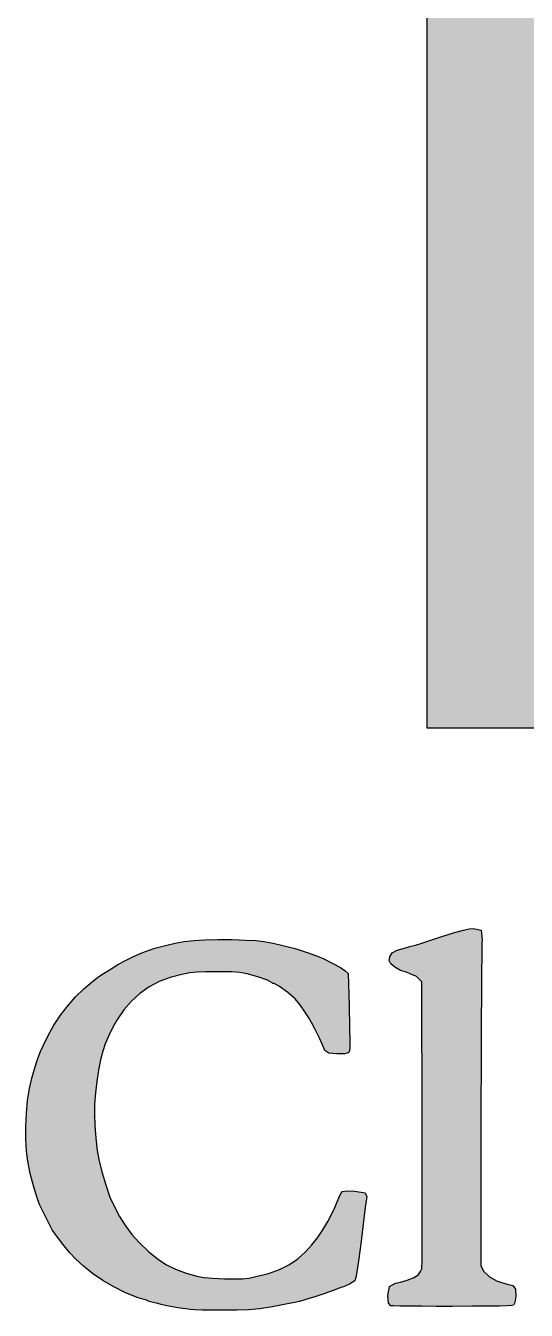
# Model space of a CAD drawing. Extents: x 23 to 353, y 83 to 218.
# Drawn here: x 23 to 49.2, y 83.5 to 150.8 of the extents above; entities that cross this region are included whole.
import ezdxf

# ---------------------------------------------------------------- set-up
doc = ezdxf.new("R2010")
doc.units = 0
for name, color, linetype in [('1_claude', 30, 'CONTINUOUS'), ('2_claude_nuri', 30, 'CONTINUOUS'), ('6_moji', 7, 'CONTINUOUS'), ('7_moji_nuri', 7, 'CONTINUOUS')]:
    doc.layers.add(name, color=color, linetype=linetype)

msp = doc.modelspace()

# ---------------------------------------------------------------- linework, layer by layer
at = {"layer": '1_claude'}
for p, q in [((44, 166), (44, 114)), ((44, 114), (56, 114))]:
    msp.add_line(p, q, dxfattribs=at)
at = {"layer": '2_claude_nuri'}
for points in [[(44, 140), (152, 140), (44, 166), (152, 166)], [(44, 114), (56, 114), (44, 140), (56, 140)]]:
    msp.add_solid(points, dxfattribs=at)
at = {"layer": '6_moji'}
for p, q in [((31.81, 102.867), (32.393, 102.9)), ((32.393, 102.9), (33.064, 102.913)), ((33.064, 102.913), (33.821, 102.906)), ((33.821, 102.906), (34.523, 102.886)), ((43.689, 102.707), (44.726, 103.047)), ((44.726, 103.047), (45.443, 103.274)), ((45.443, 103.274), (45.916, 103.409)), ((45.916, 103.409), (46.219, 103.474)), ((46.219, 103.474), (46.429, 103.491)), ((46.429, 103.491), (46.842, 103.395)), ((46.842, 103.395), (46.887, 102.902)), ((46.887, 102.902), (46.881, 102.739)), ((28.968, 102.155), (29.278, 102.278)), ((29.278, 102.278), (29.467, 102.356)), ((29.467, 102.356), (29.776, 102.452)), ((29.776, 102.452), (30.326, 102.6)), ((30.326, 102.6), (30.91, 102.742)), ((30.91, 102.742), (31.315, 102.815)), ((31.315, 102.815), (31.81, 102.867)), ((34.523, 102.886), (35.053, 102.857)), ((35.053, 102.857), (35.482, 102.81)), ((35.482, 102.81), (35.881, 102.737)), ((35.881, 102.737), (36.32, 102.632)), ((36.32, 102.632), (36.745, 102.526)), ((36.745, 102.526), (37.042, 102.457)), ((37.042, 102.457), (37.316, 102.38)), ((37.316, 102.38), (37.686, 102.254)), ((37.686, 102.254), (38.04, 102.126)), ((42.189, 102.208), (42.45, 102.362)), ((42.45, 102.362), (42.877, 102.482)), ((42.877, 102.482), (43.116, 102.539)), ((43.116, 102.539), (43.408, 102.62)), ((43.408, 102.62), (43.689, 102.707)), ((46.876, 102.413), (46.87, 101.941)), ((46.881, 102.739), (46.876, 102.413)), ((27.483, 101.387), (27.843, 101.605)), ((27.843, 101.605), (28.232, 101.816)), ((28.232, 101.816), (28.617, 102.004)), ((28.617, 102.004), (28.968, 102.155)), ((38.04, 102.126), (38.278, 102.045)), ((38.278, 102.045), (38.605, 101.907)), ((38.605, 101.907), (39.054, 101.683)), ((39.054, 101.683), (39.478, 101.448)), ((42.029, 101.806), (42.061, 101.999)), ((42.112, 101.642), (42.029, 101.806)), ((42.061, 101.999), (42.189, 102.208)), ((42.319, 101.468), (42.112, 101.642)), ((46.87, 101.941), (46.864, 101.338)), ((26.675, 100.842), (26.762, 100.913)), ((26.762, 100.913), (26.85, 100.977)), ((26.85, 100.977), (27.082, 101.13)), ((27.082, 101.13), (27.483, 101.387)), ((30.571, 100.925), (29.997, 100.707)), ((31.193, 101.085), (30.571, 100.925)), ((31.602, 101.161), (31.193, 101.085)), ((31.969, 101.203), (31.602, 101.161)), ((32.422, 101.223), (31.969, 101.203)), ((33.085, 101.228), (32.422, 101.223)), ((33.778, 101.221), (33.085, 101.228)), ((34.218, 101.189), (33.778, 101.221)), ((34.599, 101.116), (34.218, 101.189)), ((35.153, 100.96), (34.599, 101.116)), ((35.662, 100.779), (35.153, 100.96)), ((39.478, 101.448), (39.73, 101.281)), ((39.73, 101.281), (39.887, 101.138)), ((39.887, 101.138), (39.933, 99.467)), ((42.626, 101.298), (42.319, 101.468)), ((42.871, 101.222), (42.626, 101.298)), ((42.978, 101.192), (42.871, 101.222)), ((43.134, 101.119), (42.978, 101.192)), ((43.286, 101.046), (43.134, 101.119)), ((43.382, 101.016), (43.286, 101.046)), ((43.466, 100.969), (43.382, 101.016)), ((43.589, 100.858), (43.466, 100.969)), ((46.864, 101.338), (46.859, 100.62)), ((25.629, 99.912), (26.059, 100.335)), ((26.059, 100.335), (26.504, 100.709)), ((26.504, 100.709), (26.675, 100.842)), ((29.469, 100.43), (28.986, 100.092)), ((29.997, 100.707), (29.469, 100.43)), ((35.912, 100.649), (35.662, 100.779)), ((35.953, 100.617), (35.912, 100.649)), ((36.012, 100.604), (35.953, 100.617)), ((36.292, 100.46), (36.012, 100.604)), ((36.733, 100.139), (36.292, 100.46)), ((43.74, 100.7), (43.589, 100.858)), ((43.755, 93.245), (43.74, 100.7)), ((46.859, 100.62), (46.853, 99.802)), ((25.22, 99.448), (25.629, 99.912)), ((28.545, 99.692), (28.143, 99.227)), ((28.986, 100.092), (28.545, 99.692)), ((37.105, 99.81), (36.733, 100.139)), ((37.348, 99.519), (37.105, 99.81)), ((46.853, 99.802), (46.848, 98.9)), ((24.492, 98.429), (24.839, 98.95)), ((24.839, 98.95), (25.22, 99.448)), ((28.143, 99.227), (27.778, 98.697)), ((37.585, 99.187), (37.348, 99.519)), ((37.819, 98.818), (37.585, 99.187)), ((39.933, 99.467), (39.963, 98.31)), ((46.848, 98.9), (46.843, 97.93)), ((24.186, 97.891), (24.492, 98.429)), ((27.567, 98.32), (27.358, 97.888)), ((27.778, 98.697), (27.567, 98.32)), ((37.966, 98.566), (37.819, 98.818)), ((38.139, 98.233), (37.966, 98.566)), ((38.295, 97.93), (38.139, 98.233)), ((39.963, 98.31), (39.976, 97.593)), ((23.927, 97.346), (24.186, 97.891)), ((27.358, 97.888), (27.176, 97.455)), ((38.393, 97.744), (38.295, 97.93)), ((38.458, 97.599), (38.393, 97.744)), ((38.535, 97.397), (38.458, 97.599)), ((39.976, 97.593), (39.969, 97.206)), ((46.843, 97.93), (46.838, 96.907)), ((23.637, 96.631), (23.72, 96.868)), ((23.72, 96.868), (23.8, 97.051)), ((23.8, 97.051), (23.927, 97.346)), ((27.044, 97.074), (26.928, 96.608)), ((27.176, 97.455), (27.044, 97.074)), ((38.67, 97.099), (38.535, 97.397)), ((38.877, 96.972), (38.67, 97.099)), ((39.296, 96.931), (38.877, 96.972)), ((39.703, 96.929), (39.296, 96.931)), ((39.888, 96.974), (39.703, 96.929)), ((39.941, 97.037), (39.888, 96.974)), ((39.969, 97.206), (39.941, 97.037)), ((46.838, 96.907), (46.834, 95.848)), ((23.342, 95.657), (23.5, 96.193)), ((23.5, 96.193), (23.637, 96.631)), ((26.928, 96.608), (26.823, 96.067)), ((23.217, 95.117), (23.342, 95.657)), ((26.823, 96.067), (26.735, 95.48)), ((46.834, 95.848), (46.83, 94.767)), ((23.12, 94.494), (23.217, 95.117)), ((26.667, 94.879), (26.624, 94.292)), ((26.735, 95.48), (26.667, 94.879)), ((23.053, 93.821), (23.12, 94.494)), ((26.624, 94.292), (26.608, 93.75)), ((46.83, 94.767), (46.826, 93.68)), ((23.019, 93.132), (23.053, 93.821)), ((26.608, 93.75), (26.63, 93.187)), ((46.826, 93.68), (46.823, 92.603)), ((23.018, 92.461), (23.019, 93.132)), ((26.63, 93.187), (26.686, 92.511)), ((43.756, 92.145), (43.755, 93.245)), ((23.053, 91.84), (23.018, 92.461)), ((26.686, 92.511), (26.761, 91.868)), ((43.758, 91.093), (43.756, 92.145)), ((46.823, 92.603), (46.821, 91.552)), ((23.124, 91.303), (23.053, 91.84)), ((26.761, 91.868), (26.84, 91.406)), ((46.821, 91.552), (46.819, 90.542)), ((23.259, 90.673), (23.124, 91.303)), ((26.84, 91.406), (26.988, 90.815)), ((26.988, 90.815), (27.119, 90.347)), ((43.758, 90.098), (43.758, 91.093)), ((23.426, 90.016), (23.259, 90.673)), ((27.119, 90.347), (27.23, 90.013)), ((46.819, 90.542), (46.818, 89.589)), ((23.597, 89.436), (23.426, 90.016)), ((27.23, 90.013), (27.3, 89.813)), ((27.3, 89.813), (27.328, 89.693)), ((27.328, 89.693), (27.42, 89.427)), ((39.394, 89.386), (39.502, 89.611)), ((39.502, 89.611), (39.593, 89.729)), ((39.593, 89.729), (39.811, 89.75)), ((39.811, 89.75), (40.226, 89.739)), ((40.226, 89.739), (40.781, 89.658)), ((40.781, 89.658), (40.856, 89.448)), ((40.856, 89.448), (40.822, 89.239)), ((43.758, 89.174), (43.758, 90.098)), ((46.818, 89.589), (46.817, 88.709)), ((23.744, 89.035), (23.597, 89.436)), ((23.961, 88.584), (23.744, 89.035)), ((27.42, 89.427), (27.623, 88.984)), ((27.623, 88.984), (27.928, 88.414)), ((39.015, 88.516), (39.184, 88.878)), ((39.184, 88.878), (39.394, 89.386)), ((40.776, 88.881), (40.657, 87.876)), ((40.822, 89.239), (40.776, 88.881)), ((43.757, 88.332), (43.758, 89.174)), ((24.223, 88.064), (23.961, 88.584)), ((27.928, 88.414), (28.237, 87.927)), ((38.555, 87.709), (38.824, 88.159)), ((38.824, 88.159), (39.015, 88.516)), ((43.756, 87.584), (43.757, 88.332)), ((46.817, 88.709), (46.817, 87.917)), ((24.406, 87.721), (24.223, 88.064)), ((24.626, 87.406), (24.406, 87.721)), ((28.237, 87.927), (28.577, 87.479)), ((28.577, 87.479), (28.977, 87.033)), ((38.28, 87.304), (38.555, 87.709)), ((40.657, 87.876), (40.544, 86.978)), ((43.754, 86.942), (43.756, 87.584)), ((46.817, 87.917), (46.818, 87.229)), ((24.967, 86.963), (24.626, 87.406)), ((25.331, 86.517), (24.967, 86.963)), ((28.977, 87.033), (29.438, 86.583)), ((37.654, 86.561), (37.983, 86.927)), ((37.983, 86.927), (38.28, 87.304)), ((40.544, 86.978), (40.442, 86.218)), ((43.751, 86.418), (43.754, 86.942)), ((46.818, 87.229), (46.82, 86.66)), ((25.619, 86.193), (25.331, 86.517)), ((26.035, 85.807), (25.619, 86.193)), ((29.438, 86.583), (29.89, 86.211)), ((29.89, 86.211), (30.356, 85.906)), ((36.808, 85.896), (37.26, 86.202)), ((37.26, 86.202), (37.654, 86.561)), ((40.442, 86.218), (40.355, 85.623)), ((43.748, 86.024), (43.751, 86.418)), ((46.82, 86.66), (46.823, 86.227)), ((46.823, 86.227), (46.826, 85.944)), ((26.519, 85.427), (26.035, 85.807)), ((27.054, 85.063), (26.519, 85.427)), ((30.356, 85.906), (30.856, 85.656)), ((30.856, 85.656), (31.411, 85.447)), ((31.411, 85.447), (32.043, 85.269)), ((35.059, 85.266), (35.713, 85.431)), ((35.713, 85.431), (36.294, 85.64)), ((36.294, 85.64), (36.808, 85.896)), ((40.355, 85.623), (40.286, 85.224)), ((43.556, 85.38), (43.675, 85.54)), ((43.675, 85.54), (43.741, 85.674)), ((43.741, 85.674), (43.745, 85.772)), ((43.745, 85.772), (43.748, 86.024)), ((46.826, 85.944), (46.831, 85.828)), ((46.831, 85.828), (46.978, 85.53)), ((46.978, 85.53), (47.276, 85.254)), ((27.622, 84.729), (27.054, 85.063)), ((32.043, 85.269), (32.353, 85.216)), ((32.353, 85.216), (32.796, 85.179)), ((32.796, 85.179), (33.41, 85.157)), ((33.41, 85.157), (33.978, 85.147)), ((33.978, 85.147), (34.361, 85.157)), ((34.361, 85.157), (34.681, 85.194)), ((34.681, 85.194), (35.059, 85.266)), ((39.64, 84.733), (39.551, 84.711)), ((39.958, 84.865), (39.64, 84.733)), ((40.241, 85.049), (39.958, 84.865)), ((40.286, 85.224), (40.241, 85.049)), ((41.963, 84.282), (42.039, 84.751)), ((42.039, 84.751), (42.359, 84.916)), ((42.359, 84.916), (42.621, 84.976)), ((42.621, 84.976), (42.977, 85.075)), ((42.977, 85.075), (43.344, 85.212)), ((43.344, 85.212), (43.556, 85.38)), ((47.276, 85.254), (47.681, 85.031)), ((47.681, 85.031), (48.146, 84.895)), ((48.146, 84.895), (48.491, 84.797)), ((48.491, 84.797), (48.636, 84.602)), ((28.204, 84.435), (27.622, 84.729)), ((28.584, 84.27), (28.204, 84.435)), ((28.903, 84.153), (28.584, 84.27)), ((29.145, 84.087), (28.903, 84.153)), ((29.29, 84.049), (29.145, 84.087)), ((37.667, 84.069), (37.505, 84.013)), ((37.84, 84.115), (37.667, 84.069)), ((38.143, 84.204), (37.84, 84.115)), ((38.62, 84.364), (38.143, 84.204)), ((39.103, 84.535), (38.62, 84.364)), ((39.42, 84.659), (39.103, 84.535)), ((39.551, 84.711), (39.42, 84.659)), ((41.991, 83.875), (41.963, 84.282)), ((48.649, 84.222), (48.61, 83.913)), ((48.636, 84.602), (48.649, 84.222)), ((29.365, 84.009), (29.29, 84.049)), ((29.47, 83.962), (29.365, 84.009)), ((29.687, 83.91), (29.47, 83.962)), ((29.93, 83.855), (29.687, 83.91)), ((30.099, 83.804), (29.93, 83.855)), ((30.405, 83.734), (30.099, 83.804)), ((30.977, 83.639), (30.405, 83.734)), ((31.631, 83.548), (30.977, 83.639)), ((31.859, 83.533), (31.631, 83.548)), ((32.25, 83.519), (31.859, 83.533)), ((32.75, 83.509), (32.25, 83.519)), ((33.304, 83.503), (32.75, 83.509)), ((34.058, 83.507), (33.304, 83.503)), ((34.685, 83.532), (34.058, 83.507)), ((35.25, 83.583), (34.685, 83.532)), ((35.816, 83.666), (35.25, 83.583)), ((36.449, 83.788), (35.816, 83.666)), ((36.798, 83.856), (36.449, 83.788)), ((37.093, 83.909), (36.798, 83.856)), ((37.32, 83.956), (37.093, 83.909)), ((37.505, 84.013), (37.32, 83.956)), ((42.117, 83.738), (41.991, 83.875)), ((42.25, 83.73), (42.117, 83.738)), ((42.585, 83.723), (42.25, 83.73)), ((43.091, 83.718), (42.585, 83.723)), ((43.736, 83.713), (43.091, 83.718)), ((44.491, 83.711), (43.736, 83.713)), ((45.323, 83.711), (44.491, 83.711)), ((46.385, 83.713), (45.323, 83.711)), ((47.202, 83.718), (46.385, 83.713)), ((47.8, 83.727), (47.202, 83.718)), ((48.205, 83.739), (47.8, 83.727)), ((48.442, 83.755), (48.205, 83.739)), ((48.538, 83.777), (48.442, 83.755)), ((48.61, 83.913), (48.538, 83.777))]:
    msp.add_line(p, q, dxfattribs=at)
at = {"layer": '7_moji_nuri'}
for points in [[(32.142, 102.886), (34.523, 102.886), (32.393, 102.9), (34.02, 102.9)], [(32.393, 102.9), (34.02, 102.9), (32.687, 102.906), (33.821, 102.906)], [(32.687, 102.906), (33.821, 102.906), (33.064, 102.913)], [(43.786, 102.739), (46.881, 102.739), (44.284, 102.902), (46.887, 102.902)], [(44.284, 102.902), (46.887, 102.902), (44.726, 103.047), (46.874, 103.047)], [(44.726, 103.047), (46.874, 103.047), (45.443, 103.274), (46.853, 103.274)], [(45.443, 103.274), (46.853, 103.274), (45.865, 103.395), (46.842, 103.395)], [(45.865, 103.395), (46.842, 103.395), (45.916, 103.409), (46.779, 103.409)], [(45.916, 103.409), (46.779, 103.409), (46.219, 103.474), (46.499, 103.474)], [(46.219, 103.474), (46.499, 103.474), (46.429, 103.491)], [(28.968, 102.155), (37.961, 102.155), (29.218, 102.254), (37.686, 102.254)], [(29.218, 102.254), (37.686, 102.254), (29.278, 102.278), (37.617, 102.278)], [(29.278, 102.278), (37.617, 102.278), (29.467, 102.356), (37.388, 102.356)], [(29.467, 102.356), (37.388, 102.356), (29.545, 102.38), (37.316, 102.38)], [(29.545, 102.38), (37.316, 102.38), (29.776, 102.452), (37.059, 102.452)], [(29.776, 102.452), (37.059, 102.452), (29.794, 102.457), (37.042, 102.457)], [(29.794, 102.457), (37.042, 102.457), (30.052, 102.526), (36.745, 102.526)], [(30.052, 102.526), (36.745, 102.526), (30.326, 102.6), (36.45, 102.6)], [(30.326, 102.6), (36.45, 102.6), (30.459, 102.632), (36.32, 102.632)], [(30.459, 102.632), (36.32, 102.632), (30.89, 102.737), (35.881, 102.737)], [(30.89, 102.737), (35.881, 102.737), (30.91, 102.742), (35.854, 102.742)], [(30.91, 102.742), (35.854, 102.742), (31.287, 102.81), (35.482, 102.81)], [(31.287, 102.81), (35.482, 102.81), (31.315, 102.815), (35.435, 102.815)], [(31.315, 102.815), (35.435, 102.815), (31.708, 102.857), (35.053, 102.857)], [(31.708, 102.857), (35.053, 102.857), (31.81, 102.867), (34.858, 102.867)], [(31.81, 102.867), (34.858, 102.867), (32.142, 102.886), (34.523, 102.886)], [(42.189, 102.208), (46.873, 102.208), (42.45, 102.362), (46.875, 102.362)], [(42.45, 102.362), (46.875, 102.362), (42.632, 102.413), (46.876, 102.413)], [(42.632, 102.413), (46.876, 102.413), (42.877, 102.482), (46.877, 102.482)], [(42.877, 102.482), (46.877, 102.482), (43.116, 102.539), (46.878, 102.539)], [(43.116, 102.539), (46.878, 102.539), (43.408, 102.62), (46.879, 102.62)], [(43.408, 102.62), (46.879, 102.62), (43.689, 102.707), (46.881, 102.707)], [(43.689, 102.707), (46.881, 102.707), (43.786, 102.739), (46.881, 102.739)], [(27.583, 101.448), (39.478, 101.448), (27.843, 101.605), (39.195, 101.605)], [(27.843, 101.605), (39.195, 101.605), (27.987, 101.683), (39.054, 101.683)], [(27.987, 101.683), (39.054, 101.683), (28.232, 101.816), (38.788, 101.816)], [(28.232, 101.816), (38.788, 101.816), (28.419, 101.907), (38.605, 101.907)], [(28.419, 101.907), (38.605, 101.907), (28.617, 102.004), (38.374, 102.004)], [(28.617, 102.004), (38.374, 102.004), (28.711, 102.045), (38.278, 102.045)], [(28.711, 102.045), (38.278, 102.045), (28.901, 102.126), (38.04, 102.126)], [(28.901, 102.126), (38.04, 102.126), (28.968, 102.155), (37.961, 102.155)], [(42.029, 101.806), (46.869, 101.806), (42.051, 101.941), (46.87, 101.941)], [(42.112, 101.642), (46.867, 101.642), (42.029, 101.806), (46.869, 101.806)], [(42.051, 101.941), (46.87, 101.941), (42.061, 101.999), (46.871, 101.999)], [(42.061, 101.999), (46.871, 101.999), (42.189, 102.208), (46.873, 102.208)], [(42.319, 101.468), (46.866, 101.468), (42.112, 101.642), (46.867, 101.642)], [(26.675, 100.842), (30.353, 100.842), (26.762, 100.913), (30.539, 100.913)], [(26.762, 100.913), (30.539, 100.913), (26.778, 100.925), (30.571, 100.925)], [(26.778, 100.925), (30.571, 100.925), (26.85, 100.977), (30.775, 100.977)], [(26.85, 100.977), (30.775, 100.977), (27.013, 101.085), (31.193, 101.085)], [(27.013, 101.085), (31.193, 101.085), (27.082, 101.13), (31.434, 101.13)], [(27.082, 101.13), (31.434, 101.13), (27.13, 101.161), (31.602, 101.161)], [(27.13, 101.161), (31.602, 101.161), (27.197, 101.203), (31.969, 101.203)], [(27.197, 101.203), (31.969, 101.203), (27.227, 101.223), (32.422, 101.223)], [(27.227, 101.223), (32.422, 101.223), (27.235, 101.228), (33.085, 101.228)], [(27.235, 101.228), (39.788, 101.228), (27.317, 101.281), (39.73, 101.281)], [(27.317, 101.281), (39.73, 101.281), (27.483, 101.387), (39.569, 101.387)], [(27.483, 101.387), (39.569, 101.387), (27.583, 101.448), (39.478, 101.448)], [(33.778, 101.221), (39.796, 101.221), (33.085, 101.228), (39.788, 101.228)], [(34.218, 101.189), (39.831, 101.189), (33.778, 101.221), (39.796, 101.221)], [(34.482, 101.138), (39.887, 101.138), (34.218, 101.189), (39.831, 101.189)], [(34.599, 101.116), (39.887, 101.116), (34.482, 101.138), (39.887, 101.138)], [(35.153, 100.96), (39.892, 100.96), (34.599, 101.116), (39.887, 101.116)], [(35.662, 100.779), (39.897, 100.779), (35.153, 100.96), (39.892, 100.96)], [(42.554, 101.338), (46.864, 101.338), (42.319, 101.468), (46.866, 101.468)], [(42.626, 101.298), (46.864, 101.298), (42.554, 101.338), (46.864, 101.338)], [(42.871, 101.222), (46.863, 101.222), (42.626, 101.298), (46.864, 101.298)], [(42.978, 101.192), (46.863, 101.192), (42.871, 101.222), (46.863, 101.222)], [(43.134, 101.119), (46.863, 101.119), (42.978, 101.192), (46.863, 101.192)], [(43.286, 101.046), (46.862, 101.046), (43.134, 101.119), (46.863, 101.119)], [(43.382, 101.016), (46.862, 101.016), (43.286, 101.046), (46.862, 101.046)], [(43.466, 100.969), (46.861, 100.969), (43.382, 101.016), (46.862, 101.016)], [(43.589, 100.858), (46.861, 100.858), (43.466, 100.969), (46.861, 100.969)], [(25.812, 100.092), (28.986, 100.092), (26.059, 100.335), (29.334, 100.335)], [(26.059, 100.335), (29.334, 100.335), (26.172, 100.43), (29.469, 100.43)], [(26.172, 100.43), (29.469, 100.43), (26.502, 100.707), (29.997, 100.707)], [(26.502, 100.707), (29.997, 100.707), (26.504, 100.709), (30.001, 100.709)], [(26.504, 100.709), (30.001, 100.709), (26.675, 100.842), (30.353, 100.842)], [(35.912, 100.649), (39.9, 100.649), (35.662, 100.779), (39.897, 100.779)], [(35.953, 100.617), (39.901, 100.617), (35.912, 100.649), (39.9, 100.649)], [(36.012, 100.604), (39.901, 100.604), (35.953, 100.617), (39.901, 100.617)], [(36.292, 100.46), (39.905, 100.46), (36.012, 100.604), (39.901, 100.604)], [(36.733, 100.139), (39.914, 100.139), (36.292, 100.46), (39.905, 100.46)], [(43.74, 100.7), (46.859, 100.7), (43.589, 100.858), (46.861, 100.858)], [(43.74, 100.62), (46.859, 100.62), (43.74, 100.7), (46.859, 100.7)], [(43.742, 99.802), (46.853, 99.802), (43.74, 100.62), (46.859, 100.62)], [(25.22, 99.448), (28.333, 99.448), (25.435, 99.692), (28.545, 99.692)], [(25.435, 99.692), (28.545, 99.692), (25.629, 99.912), (28.787, 99.912)], [(25.629, 99.912), (28.787, 99.912), (25.812, 100.092), (28.986, 100.092)], [(37.105, 99.81), (39.923, 99.81), (36.733, 100.139), (39.914, 100.139)], [(37.348, 99.519), (39.931, 99.519), (37.105, 99.81), (39.923, 99.81)], [(43.744, 98.9), (46.848, 98.9), (43.742, 99.802), (46.853, 99.802)], [(24.67, 98.697), (27.778, 98.697), (24.839, 98.95), (27.952, 98.95)], [(24.839, 98.95), (27.952, 98.95), (25.051, 99.227), (28.143, 99.227)], [(25.051, 99.227), (28.143, 99.227), (25.22, 99.448), (28.333, 99.448)], [(37.385, 99.467), (39.933, 99.467), (37.348, 99.519), (39.931, 99.519)], [(37.585, 99.187), (39.94, 99.187), (37.385, 99.467), (39.933, 99.467)], [(37.819, 98.818), (39.95, 98.818), (37.585, 99.187), (39.94, 99.187)], [(43.746, 97.93), (46.843, 97.93), (43.744, 98.9), (46.848, 98.9)], [(24.186, 97.891), (27.359, 97.891), (24.43, 98.32), (27.567, 98.32)], [(24.43, 98.32), (27.567, 98.32), (24.492, 98.429), (27.628, 98.429)], [(24.492, 98.429), (27.628, 98.429), (24.67, 98.697), (27.778, 98.697)], [(37.966, 98.566), (39.957, 98.566), (37.819, 98.818), (39.95, 98.818)], [(38.099, 98.31), (39.963, 98.31), (37.966, 98.566), (39.957, 98.566)], [(38.139, 98.233), (39.965, 98.233), (38.099, 98.31), (39.963, 98.31)], [(38.295, 97.93), (39.97, 97.93), (38.139, 98.233), (39.965, 98.233)], [(23.979, 97.455), (27.176, 97.455), (24.184, 97.888), (27.358, 97.888)], [(24.184, 97.888), (27.358, 97.888), (24.186, 97.891), (27.359, 97.891)], [(38.393, 97.744), (39.974, 97.744), (38.295, 97.93), (39.97, 97.93)], [(38.458, 97.599), (39.976, 97.599), (38.393, 97.744), (39.974, 97.744)], [(38.46, 97.593), (39.976, 97.593), (38.458, 97.599), (39.976, 97.599)], [(38.535, 97.397), (39.973, 97.397), (38.46, 97.593), (39.976, 97.593)], [(43.748, 96.907), (46.838, 96.907), (43.746, 97.93), (46.843, 97.93)], [(23.637, 96.631), (26.933, 96.631), (23.72, 96.868), (26.993, 96.868)], [(23.72, 96.868), (26.993, 96.868), (23.8, 97.051), (27.039, 97.051)], [(23.8, 97.051), (27.039, 97.051), (23.81, 97.074), (27.044, 97.074)], [(23.81, 97.074), (27.044, 97.074), (23.927, 97.346), (27.138, 97.346)], [(23.927, 97.346), (27.138, 97.346), (23.979, 97.455), (27.176, 97.455)], [(38.621, 97.206), (39.969, 97.206), (38.535, 97.397), (39.973, 97.397)], [(38.67, 97.099), (39.951, 97.099), (38.621, 97.206), (39.969, 97.206)], [(38.771, 97.037), (39.941, 97.037), (38.67, 97.099), (39.951, 97.099)], [(38.875, 96.974), (39.888, 96.974), (38.771, 97.037), (39.941, 97.037)], [(38.877, 96.972), (39.882, 96.972), (38.875, 96.974), (39.889, 96.974)], [(39.296, 96.931), (39.713, 96.931), (38.877, 96.972), (39.882, 96.972)], [(39.702, 96.929), (39.703, 96.929), (39.296, 96.931), (39.713, 96.931)], [(43.75, 95.848), (46.834, 95.848), (43.748, 96.907), (46.838, 96.907)], [(23.463, 96.067), (26.823, 96.067), (23.5, 96.193), (26.847, 96.193)], [(23.5, 96.193), (26.847, 96.193), (23.63, 96.608), (26.928, 96.608)], [(23.63, 96.608), (26.928, 96.608), (23.637, 96.631), (26.933, 96.631)], [(23.301, 95.48), (26.735, 95.48), (23.342, 95.657), (26.762, 95.657)], [(23.342, 95.657), (26.762, 95.657), (23.463, 96.067), (26.823, 96.067)], [(43.752, 94.767), (46.83, 94.767), (43.75, 95.848), (46.834, 95.848)], [(23.12, 94.494), (26.639, 94.494), (23.18, 94.879), (26.667, 94.879)], [(23.18, 94.879), (26.667, 94.879), (23.217, 95.117), (26.694, 95.117)], [(23.217, 95.117), (26.694, 95.117), (23.301, 95.48), (26.735, 95.48)], [(23.053, 93.821), (26.61, 93.821), (23.1, 94.292), (26.624, 94.292)], [(23.1, 94.292), (26.624, 94.292), (23.12, 94.494), (26.639, 94.494)], [(43.754, 93.68), (46.826, 93.68), (43.752, 94.767), (46.83, 94.767)], [(23.022, 93.187), (26.63, 93.187), (23.05, 93.75), (26.608, 93.75)], [(23.05, 93.75), (26.608, 93.75), (23.053, 93.821), (26.61, 93.821)], [(43.755, 93.245), (46.825, 93.245), (43.754, 93.68), (46.826, 93.68)], [(23.018, 92.511), (26.686, 92.511), (23.019, 93.132), (26.635, 93.132)], [(23.019, 93.132), (26.635, 93.132), (23.022, 93.187), (26.63, 93.187)], [(43.756, 92.603), (46.823, 92.603), (43.755, 93.245), (46.825, 93.245)], [(23.018, 92.461), (26.692, 92.461), (23.018, 92.511), (26.686, 92.511)], [(23.051, 91.868), (26.761, 91.868), (23.018, 92.461), (26.692, 92.461)], [(43.756, 92.145), (46.822, 92.145), (43.756, 92.603), (46.823, 92.603)], [(43.757, 91.552), (46.821, 91.552), (43.756, 92.145), (46.822, 92.145)], [(23.053, 91.84), (26.766, 91.84), (23.051, 91.868), (26.761, 91.868)], [(23.11, 91.406), (26.84, 91.406), (23.053, 91.84), (26.766, 91.84)], [(43.758, 91.093), (46.82, 91.093), (43.757, 91.552), (46.821, 91.552)], [(23.124, 91.303), (26.866, 91.303), (23.11, 91.406), (26.84, 91.406)], [(23.229, 90.815), (26.988, 90.815), (23.124, 91.303), (26.866, 91.303)], [(23.259, 90.673), (27.028, 90.673), (23.229, 90.815), (26.988, 90.815)], [(43.758, 90.542), (46.819, 90.542), (43.758, 91.093), (46.82, 91.093)], [(23.342, 90.347), (27.119, 90.347), (23.259, 90.673), (27.028, 90.673)], [(23.426, 90.016), (27.229, 90.016), (23.342, 90.347), (27.119, 90.347)], [(43.758, 90.098), (46.818, 90.098), (43.758, 90.542), (46.819, 90.542)], [(23.427, 90.013), (27.23, 90.013), (23.426, 90.016), (27.229, 90.016)], [(23.486, 89.813), (27.3, 89.813), (23.427, 90.013), (27.23, 90.013)], [(23.521, 89.693), (27.328, 89.693), (23.486, 89.813), (27.3, 89.813)], [(23.597, 89.436), (27.417, 89.436), (23.521, 89.693), (27.328, 89.693)], [(39.394, 89.386), (40.846, 89.386), (39.424, 89.448), (40.856, 89.448)], [(39.424, 89.448), (40.856, 89.448), (39.502, 89.611), (40.798, 89.611)], [(39.502, 89.611), (40.798, 89.611), (39.539, 89.658), (40.781, 89.658)], [(39.539, 89.658), (40.781, 89.658), (39.593, 89.729), (40.29, 89.729)], [(39.593, 89.729), (40.29, 89.729), (39.69, 89.739), (40.226, 89.739)], [(39.69, 89.739), (40.226, 89.739), (39.811, 89.75)], [(43.758, 89.589), (46.818, 89.589), (43.758, 90.098), (46.818, 90.098)], [(43.758, 89.174), (46.817, 89.174), (43.758, 89.589), (46.818, 89.589)], [(23.601, 89.427), (27.42, 89.427), (23.597, 89.436), (27.417, 89.436)], [(23.744, 89.035), (27.599, 89.035), (23.601, 89.427), (27.42, 89.427)], [(23.769, 88.984), (27.623, 88.984), (23.744, 89.035), (27.599, 89.035)], [(23.961, 88.584), (27.837, 88.584), (23.769, 88.984), (27.623, 88.984)], [(39.015, 88.516), (40.733, 88.516), (39.184, 88.878), (40.776, 88.878)], [(39.184, 88.878), (40.776, 88.878), (39.185, 88.881), (40.776, 88.881)], [(39.185, 88.881), (40.776, 88.881), (39.333, 89.239), (40.822, 89.239)], [(39.333, 89.239), (40.822, 89.239), (39.394, 89.386), (40.846, 89.386)], [(43.757, 88.709), (46.817, 88.709), (43.758, 89.174), (46.817, 89.174)], [(24.046, 88.414), (27.928, 88.414), (23.961, 88.584), (27.837, 88.584)], [(24.223, 88.064), (28.15, 88.064), (24.046, 88.414), (27.928, 88.414)], [(38.655, 87.876), (40.657, 87.876), (38.824, 88.159), (40.691, 88.159)], [(38.824, 88.159), (40.691, 88.159), (39.015, 88.516), (40.733, 88.516)], [(43.756, 87.917), (46.817, 87.917), (43.757, 88.332), (46.817, 88.332)], [(43.757, 88.332), (46.817, 88.332), (43.757, 88.709), (46.817, 88.709)], [(24.296, 87.927), (28.237, 87.927), (24.223, 88.064), (28.15, 88.064)], [(24.406, 87.721), (28.393, 87.721), (24.296, 87.927), (28.237, 87.927)], [(24.574, 87.479), (28.577, 87.479), (24.406, 87.721), (28.393, 87.721)], [(24.626, 87.406), (28.643, 87.406), (24.574, 87.479), (28.577, 87.479)], [(38.28, 87.304), (40.585, 87.304), (38.555, 87.709), (40.636, 87.709)], [(38.555, 87.709), (40.636, 87.709), (38.655, 87.876), (40.657, 87.876)], [(43.755, 87.229), (46.818, 87.229), (43.756, 87.584), (46.818, 87.584)], [(43.756, 87.584), (46.818, 87.584), (43.756, 87.917), (46.817, 87.917)], [(24.913, 87.033), (28.977, 87.033), (24.626, 87.406), (28.643, 87.406)], [(24.967, 86.963), (29.048, 86.963), (24.913, 87.033), (28.977, 87.033)], [(25.278, 86.583), (29.438, 86.583), (24.967, 86.963), (29.048, 86.963)], [(37.654, 86.561), (40.488, 86.561), (37.983, 86.927), (40.537, 86.927)], [(37.983, 86.927), (40.537, 86.927), (38.023, 86.978), (40.544, 86.978)], [(38.023, 86.978), (40.544, 86.978), (38.28, 87.304), (40.585, 87.304)], [(43.753, 86.66), (46.82, 86.66), (43.754, 86.942), (46.819, 86.942)], [(43.754, 86.942), (46.819, 86.942), (43.755, 87.229), (46.818, 87.229)], [(25.331, 86.517), (29.517, 86.517), (25.278, 86.583), (29.438, 86.583)], [(25.603, 86.211), (29.89, 86.211), (25.331, 86.517), (29.517, 86.517)], [(25.619, 86.193), (29.918, 86.193), (25.603, 86.211), (29.89, 86.211)], [(25.929, 85.906), (30.356, 85.906), (25.619, 86.193), (29.918, 86.193)], [(36.808, 85.896), (40.395, 85.896), (37.26, 86.202), (40.44, 86.202)], [(37.26, 86.202), (40.44, 86.202), (37.277, 86.218), (40.442, 86.218)], [(37.277, 86.218), (40.442, 86.218), (37.654, 86.561), (40.488, 86.561)], [(43.748, 86.024), (46.825, 86.024), (43.75, 86.227), (46.823, 86.227)], [(43.75, 86.227), (46.823, 86.227), (43.751, 86.418), (46.821, 86.418)], [(43.751, 86.418), (46.821, 86.418), (43.753, 86.66), (46.82, 86.66)], [(26.035, 85.807), (30.553, 85.807), (25.929, 85.906), (30.356, 85.906)], [(26.228, 85.656), (30.856, 85.656), (26.035, 85.807), (30.553, 85.807)], [(26.493, 85.447), (31.411, 85.447), (26.228, 85.656), (30.856, 85.656)], [(26.519, 85.427), (31.483, 85.427), (26.493, 85.447), (31.411, 85.447)], [(26.752, 85.269), (32.043, 85.269), (26.519, 85.427), (31.483, 85.427)], [(35.059, 85.266), (40.294, 85.266), (35.713, 85.431), (40.322, 85.431)], [(35.713, 85.431), (40.322, 85.431), (36.248, 85.623), (40.355, 85.623)], [(36.248, 85.623), (40.355, 85.623), (36.294, 85.64), (40.357, 85.64)], [(36.294, 85.64), (40.357, 85.64), (36.808, 85.896), (40.395, 85.896)], [(43.556, 85.38), (47.14, 85.38), (43.667, 85.53), (46.978, 85.53)], [(43.667, 85.53), (46.978, 85.53), (43.675, 85.54), (46.973, 85.54)], [(43.675, 85.54), (46.973, 85.54), (43.741, 85.674), (46.907, 85.674)], [(43.741, 85.674), (46.907, 85.674), (43.745, 85.772), (46.858, 85.772)], [(43.745, 85.772), (46.858, 85.772), (43.746, 85.828), (46.831, 85.828)], [(43.746, 85.828), (46.831, 85.828), (43.747, 85.944), (46.826, 85.944)], [(43.747, 85.944), (46.826, 85.944), (43.748, 86.024), (46.825, 86.024)], [(26.83, 85.216), (32.353, 85.216), (26.752, 85.269), (32.043, 85.269)], [(26.884, 85.179), (32.796, 85.179), (26.83, 85.216), (32.353, 85.216)], [(26.917, 85.157), (33.41, 85.157), (26.884, 85.179), (32.796, 85.179)], [(26.931, 85.147), (33.978, 85.147), (26.917, 85.157), (33.41, 85.157)], [(27.054, 85.063), (40.244, 85.063), (26.931, 85.147), (40.266, 85.147)], [(27.078, 85.049), (40.241, 85.049), (27.054, 85.063), (40.244, 85.063)], [(27.39, 84.865), (39.958, 84.865), (27.078, 85.049), (40.241, 85.049)], [(27.615, 84.733), (39.64, 84.733), (27.39, 84.865), (39.958, 84.865)], [(27.622, 84.729), (39.624, 84.729), (27.615, 84.733), (39.64, 84.733)], [(33.978, 85.147), (40.266, 85.147), (34.361, 85.157), (40.269, 85.157)], [(34.361, 85.157), (40.269, 85.157), (34.681, 85.194), (40.279, 85.194)], [(34.681, 85.194), (40.279, 85.194), (34.838, 85.224), (40.286, 85.224)], [(34.838, 85.224), (40.286, 85.224), (35.059, 85.266), (40.294, 85.266)], [(42.015, 84.602), (48.636, 84.602), (42.039, 84.751), (48.525, 84.751)], [(42.039, 84.751), (48.525, 84.751), (42.128, 84.797), (48.491, 84.797)], [(42.128, 84.797), (48.491, 84.797), (42.319, 84.895), (48.146, 84.895)], [(42.319, 84.895), (48.146, 84.895), (42.359, 84.916), (48.076, 84.916)], [(42.359, 84.916), (48.076, 84.916), (42.621, 84.976), (47.869, 84.976)], [(42.621, 84.976), (47.869, 84.976), (42.82, 85.031), (47.681, 85.031)], [(42.82, 85.031), (47.681, 85.031), (42.977, 85.075), (47.601, 85.075)], [(42.977, 85.075), (47.601, 85.075), (43.344, 85.212), (47.353, 85.212)], [(43.344, 85.212), (47.353, 85.212), (43.397, 85.254), (47.276, 85.254)], [(43.397, 85.254), (47.276, 85.254), (43.556, 85.38), (47.14, 85.38)], [(27.657, 84.711), (39.551, 84.711), (27.622, 84.729), (39.624, 84.729)], [(27.761, 84.659), (39.42, 84.659), (27.657, 84.711), (39.551, 84.711)], [(28.007, 84.535), (39.103, 84.535), (27.761, 84.659), (39.42, 84.659)], [(28.204, 84.435), (38.822, 84.435), (28.007, 84.535), (39.103, 84.535)], [(28.369, 84.364), (38.62, 84.364), (28.204, 84.435), (38.822, 84.435)], [(28.584, 84.27), (38.34, 84.27), (28.369, 84.364), (38.62, 84.364)], [(28.762, 84.204), (38.143, 84.204), (28.584, 84.27), (38.34, 84.27)], [(28.903, 84.153), (37.966, 84.153), (28.762, 84.204), (38.143, 84.204)], [(29.041, 84.115), (37.84, 84.115), (28.903, 84.153), (37.966, 84.153)], [(29.145, 84.087), (37.735, 84.087), (29.041, 84.115), (37.84, 84.115)], [(29.215, 84.069), (37.667, 84.069), (29.145, 84.087), (37.735, 84.087)], [(29.29, 84.049), (37.611, 84.049), (29.215, 84.069), (37.667, 84.069)], [(41.963, 84.282), (48.647, 84.282), (42.015, 84.602), (48.636, 84.602)], [(41.967, 84.222), (48.649, 84.222), (41.963, 84.282), (48.647, 84.282)], [(41.989, 83.913), (48.61, 83.913), (41.967, 84.222), (48.649, 84.222)], [(29.358, 84.013), (37.505, 84.013), (29.29, 84.049), (37.611, 84.049)], [(29.365, 84.009), (37.492, 84.009), (29.358, 84.013), (37.505, 84.013)], [(29.47, 83.962), (37.34, 83.962), (29.365, 84.009), (37.492, 84.009)], [(29.495, 83.956), (37.32, 83.956), (29.47, 83.962), (37.34, 83.962)], [(29.687, 83.91), (37.097, 83.91), (29.495, 83.956), (37.32, 83.956)], [(29.69, 83.909), (37.093, 83.909), (29.687, 83.91), (37.097, 83.91)], [(29.924, 83.856), (36.798, 83.856), (29.69, 83.909), (37.093, 83.909)], [(29.93, 83.855), (36.791, 83.855), (29.924, 83.856), (36.798, 83.856)], [(30.099, 83.804), (36.532, 83.804), (29.93, 83.855), (36.791, 83.855)], [(30.17, 83.788), (36.449, 83.788), (30.099, 83.804), (36.532, 83.804)], [(30.405, 83.734), (36.17, 83.734), (30.17, 83.788), (36.449, 83.788)], [(30.812, 83.666), (35.816, 83.666), (30.405, 83.734), (36.17, 83.734)], [(30.977, 83.639), (35.629, 83.639), (30.812, 83.666), (35.816, 83.666)], [(31.38, 83.583), (35.25, 83.583), (30.977, 83.639), (35.629, 83.639)], [(31.631, 83.548), (34.866, 83.548), (31.38, 83.583), (35.25, 83.583)], [(31.859, 83.533), (34.697, 83.533), (31.631, 83.548), (34.866, 83.548)], [(31.89, 83.532), (34.685, 83.532), (31.859, 83.533), (34.697, 83.533)], [(32.25, 83.519), (34.367, 83.519), (31.89, 83.532), (34.685, 83.532)], [(32.75, 83.509), (34.102, 83.509), (32.25, 83.519), (34.367, 83.519)], [(32.916, 83.507), (34.058, 83.507), (32.75, 83.509), (34.102, 83.509)], [(33.304, 83.503), (33.304, 83.503), (32.916, 83.507), (34.058, 83.507)], [(41.991, 83.875), (48.59, 83.875), (41.989, 83.913), (48.61, 83.913)], [(42.082, 83.777), (48.538, 83.777), (41.991, 83.875), (48.59, 83.875)], [(42.101, 83.755), (48.442, 83.755), (42.082, 83.777), (48.538, 83.777)], [(42.117, 83.739), (48.205, 83.739), (42.101, 83.755), (48.442, 83.755)], [(42.117, 83.738), (48.19, 83.738), (42.117, 83.739), (48.205, 83.739)], [(42.25, 83.73), (47.924, 83.73), (42.117, 83.738), (48.19, 83.738)], [(42.428, 83.727), (47.8, 83.727), (42.25, 83.73), (47.924, 83.73)], [(42.585, 83.723), (47.566, 83.723), (42.428, 83.727), (47.8, 83.727)], [(43.036, 83.718), (47.202, 83.718), (42.585, 83.723), (47.566, 83.723)], [(43.091, 83.718), (47.103, 83.718), (43.036, 83.718), (47.202, 83.718)], [(43.737, 83.713), (46.434, 83.713), (43.091, 83.718), (47.103, 83.718)], [(43.834, 83.713), (46.385, 83.713), (43.737, 83.713), (46.434, 83.713)], [(44.491, 83.711), (45.455, 83.711), (43.834, 83.713), (46.385, 83.713)], [(45.322, 83.711), (45.323, 83.711), (44.49, 83.711), (45.455, 83.711)]]:
    msp.add_solid(points, dxfattribs=at)

doc.saveas('drawing.dxf')
